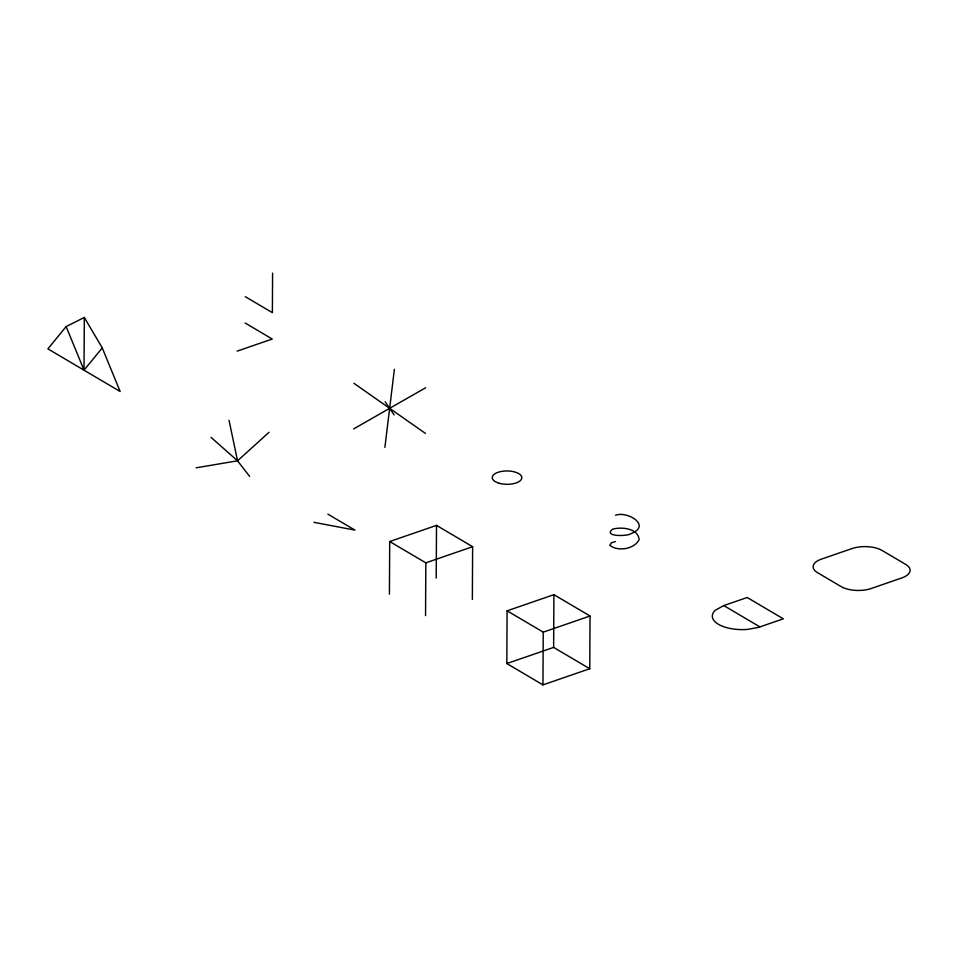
<?xml version="1.0" encoding="UTF-8"?>
<svg xmlns="http://www.w3.org/2000/svg" width="958" height="958" viewBox="0 0 958 958"><rect width="100%" height="100%" fill="white"/><g stroke="black" fill="none" stroke-linecap="round" stroke-linejoin="round"><path stroke-width="1.44" d="M102.255 347.898L84.029 370.183L84.304 317.469L66.138 326.57L47.9 348.868L120.145 391.511L102.255 347.898L84.304 317.469M272.587 273.126L272.383 312.667L245.284 296.669M389.427 594.247L389.702 541.521L436.501 525.379L472.629 546.707L472.354 599.421M425.556 615.575L425.831 562.849L389.702 541.521M436.225 578.093L436.501 525.379M506.83 663.547L507.105 610.833L553.904 594.678L590.032 616.006L589.757 668.732L542.958 684.874L506.83 663.547L553.628 647.404L589.757 668.732M542.958 684.874L543.234 632.148L507.105 610.833M553.628 647.404L553.904 594.678M384.9 447.386L394.385 369.273M196.151 467.815L237.548 460.81L269.03 432.298M353.622 428.921L425.675 387.739M723.793 605.576L715.291 610.246A30.452 13.771 0.3 0 0 712.369 615.287L712.369 617.036A29.447 13.328 0.3 0 0 732.439 628.867L736.163 629.334A30.452 13.771 0.3 0 0 747.707 629.382L758.353 627.43L783.309 618.832L747.192 597.505L723.793 605.576L759.91 626.903M237.141 351.143L272.24 339.024L245.152 323.038M425.831 562.849L472.629 546.707M543.234 632.148L590.032 616.006M615.419 541.605L611.491 542.731L609.767 545.27C617.706 551.832 634.316 549.257 639.154 539.617C638.04 528.169 621.467 526.672 612.497 529.211C602.845 537.007 627.861 536.36 631.13 533.594C651.835 525.619 627.478 510.758 615.563 515.248M313.937 522.326L354.951 530.121L327.864 514.123M353.861 383.26L425.436 433.399M211.023 437.375L237.548 460.81L249.631 476.425M385.14 401.725L394.145 414.934M66.138 326.57L84.029 370.183M229.034 420.287L237.548 460.81M851.997 548.575L821.449 559.113A21.435 9.7 0.3 0 0 817.581 572.704L841.16 586.619A21.435 9.7 0.3 0 0 871.229 588.499L901.765 577.949A21.435 9.7 0.3 0 0 905.633 564.37L882.067 550.455A21.435 9.7 0.3 0 0 851.997 548.575M499.346 483.311A14.777 6.682 0.3 0 0 521.823 477.862A14.777 6.682 0.3 0 0 499.98 471.731A14.777 6.682 0.3 0 0 499.346 483.311"/></g></svg>
